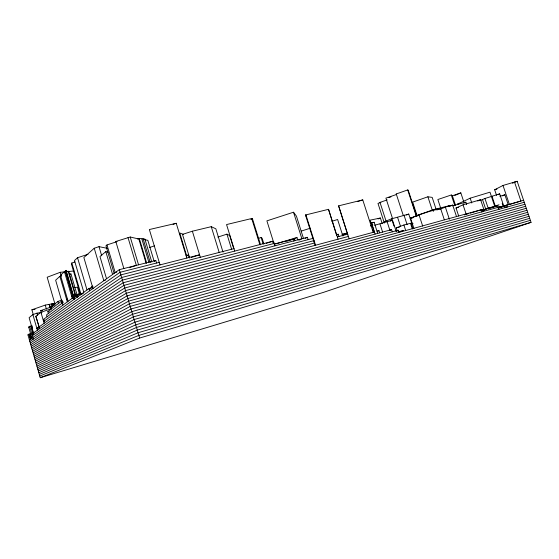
<?xml version="1.0" encoding="UTF-8"?>
<svg xmlns="http://www.w3.org/2000/svg" width="559" height="559" viewBox="0 0 559 559"><rect width="100%" height="100%" fill="white"/><g stroke="black" fill="none" stroke-linecap="round" stroke-linejoin="round"><path stroke-width="0.84" d="M373.181 232.188L362.763 199.898L338.607 205.852L347.726 234.85M372.455 229.973L372.818 229.861L373.538 232.09M374.285 231.873L371.462 223.132L374.118 222.258L377.709 233.389M374.334 232.027L127.864 298.485L33.142 352.946M71.762 263.051L74.934 261.961M88.036 254.261L77.54 257.727L74.494 260.536L83.808 292.287M75.745 295.278L68.792 271.527L68.177 271.248L64.564 272.03L65.592 271.415L64.432 271.667L60.505 275.252L68.072 301.196M43.343 319.489L43.951 319.392L44.475 321.208L43.868 321.306L43.343 319.489L73.935 297.046L73.082 297.486L65.305 270.877L65.759 270.458L66.137 270.381L73.914 297.234L72.209 298.157M61.581 275.978L59.869 276.349L55.641 280.185L62.874 305.039M107.37 248.336L99.006 246.659L94.226 248.245L83.857 257.517L92.962 288.465M123.846 268.488L115.804 241.488L117.09 241.6L106.986 244.926L105.944 245.82L114.12 273.372M108.18 252.137L105.819 251.641L99.963 256.518L106.552 278.773M41.995 312.376L36.95 313.166L32.883 314.598L29.117 317.687L33.505 332.933M35.86 316.289L39.123 326.98L35.86 316.289L40.933 312.257L51.128 308.806M51.617 308.715L51.065 306.8L57.884 301.483L61.665 300.008M48.381 313.487L47.836 311.608L61.406 301.217C62.762 299.708 63.866 303.516 61.993 303.237L61.406 301.217M32.338 339.767L28.698 327.092L29.69 326.33L31.975 325.967L32.66 328.35M62.287 303.013L46.53 314.878L47.061 316.736M66.682 299.708L67.464 299.114M76.45 294.998L77.408 297.276L76.45 294.998L79.958 293.761M43.602 321.495L88.993 288.521L92.298 287.424M93.451 288.479L92.535 288.772L91.844 286.446L92.277 286.131M496.567 195.405L494.673 189.76L503.002 185.455L517.18 181.284L531.05 222.349L323.228 292.455L40.248 377.716L27.95 334.855L30.745 333.43M156.569 263.03L155.8 260.473L119.298 269.676L36.88 328.482L38.515 327.916M29.969 335.414L30.535 335.323L31.011 336.979L30.445 337.07L29.969 335.414L30.899 334.757M34.085 333.073L32.932 333.87L32.45 332.2L32.904 332.123M30.13 337.294L31.381 336.427M32.394 335.728L120.856 274.902L199.577 254.799L191.318 257.447M29.361 339.781L31.863 338.097M32.876 337.412L121.631 277.516L233.99 248.643M29.837 341.423L122.407 280.136L272.652 241.271L273.393 243.654M154.445 261.36L155.8 260.473M30.305 343.072L123.19 282.749L274.155 243.458M30.78 344.714L123.965 285.369L307.394 237.323L308.135 239.65M31.255 346.363L124.748 287.99L313.326 238.281L312.907 238.413M31.723 348.005L125.523 290.617L314.06 240.601L313.641 240.733M186.93 255.847L188.411 254.953L189.173 257.454M32.198 349.654L126.306 293.237L314.794 242.927L314.375 243.06M65.305 270.877L66.137 270.381M32.667 351.297L127.089 295.865L348.39 236.422M69.561 274.735L70.958 273.945L77.142 295.068M33.617 354.595L128.647 301.112L391.559 229.623L392.278 231.831M34.085 356.244L129.429 303.747L398.204 230.21L398.916 232.404M75.486 294.886L73.166 295.173L71.587 296.032L72.712 295.76M73.32 295.704L79.86 293.685M74.074 297.765L73.397 297.905L76.932 295.655M34.56 357.893L130.212 306.374L482.445 209.415L483.137 211.477L481.495 211.98M73.788 297.304L73.243 297.374L73.865 299.512L74.543 299.365M498.355 207.634L503.743 205.985L499.669 193.854L484.946 198.487L480.684 200.318M35.035 359.542L130.995 309.001L498.3 207.284M498.125 194.651L499.669 193.854M54.209 303.74L54.684 303.376L45.258 305.095L31.891 309.784L33.344 314.822M35.51 361.191L131.777 311.636L524.272 202.281M502.576 195.929L504.882 194.763L508.264 204.818M35.979 362.84L132.56 314.27L524.95 204.28M396.233 231.188L398.204 230.21M36.454 364.489L133.342 316.904L525.628 206.285M295.466 238.253L296.962 237.519L297.702 239.86M36.929 366.145L134.125 319.538L526.298 208.29M305.109 238.413L307.394 237.323M37.404 367.794L134.915 322.18L526.976 210.296M37.879 369.45L135.697 324.821L527.654 212.308M338.181 234.207L336.658 234.892L338.181 234.207L338.908 236.485M458.68 215.998L456.032 207.99L463.048 204.811L480.614 199.717L484.122 210.24M389.448 230.567L391.559 229.623M477.693 201.016L480.614 199.717M38.354 371.099L136.48 327.455L528.332 214.314M38.83 372.755L137.269 330.096L529.017 216.319M454.781 195.454L460.826 192.869L463.781 201.778M494.666 206.194L489.984 192.177L470.182 198.186L457.325 204.217L459.582 203.525M413.988 228.708L410.572 218.234L418.95 214.67L429.424 211.435L440.576 208.423L444.321 219.792M377.549 231.223L378.967 230.629L379.687 232.851M39.305 374.404L138.052 332.745L529.694 218.331M436.817 210.009L440.576 208.423M439.821 209.408L445.362 207.075L452.713 205.09L456.451 216.375M448.996 206.648L452.713 205.09M343.533 234.584L346.287 233.445L342.052 234.333M463.69 203.106L465.864 202.204L466.653 204.573M39.773 376.06L138.842 335.386L530.372 220.337M512.463 183.212L517.18 181.284M40.248 377.716L139.624 338.034L531.05 222.349M411.78 223.272L408.762 214.09L391.614 218.807L384.11 221.79L385.766 221.42M378.066 218.918L380.399 218.01L382.237 223.67M370.931 226.437L372.413 225.857M342.422 235.087L347.202 233.229M374.684 225.235L392.523 220.183L396.177 231.461M73.809 271.01L60.267 272.289L47.18 277.229L55.089 304.466M390.189 221.064L392.523 220.183M406.365 214.991L408.762 214.09M446.948 206.613L449.219 205.761L432.834 209.765L410.159 218.303L413.506 217.57M413.052 223.558L411.494 224.145L413.003 228.757M397.225 230.986L396.205 227.855L403.905 224.998L412.018 222.929M400.034 231.796L403.312 230.594L398.595 231.692M403.367 215.746L396.254 193.959L407.707 189.934L408.196 190.102L416.553 215.648M28.865 334.198L30.326 339.145M388.896 197.579L390.993 196.852M386.129 221.301L380.001 202.393L387.163 199.898M436.181 209.534L432.184 197.39L427.887 196.789L412.647 202.113L417.231 216.13M41.401 312.998L40.709 310.608L52.001 306.702M28.698 327.092L31.975 325.967M440.813 208.493L437.858 199.514L451.295 194.986L452.378 195.762L460.826 192.869M77.589 294.831L80.049 293.999M38.816 327.7L37.215 328.238L37.719 329.985M137.647 239.007L139.289 238.462L144.893 239.049L151.81 262.073M73.914 297.234L75.514 296.703M250.886 219.449L252.507 218.911L260.585 244.842M90.817 288.549L89.16 289.094L92.941 286.732M371.462 223.132L374.118 222.258M499.026 204.776L484.967 209.241L489.984 207.738M490.152 208.241L497.783 205.747L498.984 209.325M105.427 280.192L103.827 280.716L94.226 248.245M497.244 207.627L499.711 206.816M115.804 241.488L130.233 237.009L138.849 239.035L146.158 263.394M173.024 224.334L176.246 223.286L186.825 258.055M223.006 252.109L215.837 228.806L211.26 226.674L192.366 231.202L182.486 234.396L189.676 258.02M149.602 247.455L154.466 245.883M303.481 238.476L296.431 216.13L293.517 212.217L266.895 220.861L274.106 243.92M217.842 237.1L226.947 234.144L229.707 235.549L233.753 248.65M116.761 272.093L115.203 272.596L106.986 244.926M357.851 201.513L362.763 199.919M83.354 293.559L81.013 294.32L71.825 262.989M305.92 214.901L315.528 245.247L315.108 245.38L305.5 215.033L305.92 214.901L328.524 209.318L338.055 239.196M266.203 243.354L272.652 241.271M275.573 243.955L296.962 237.519M129.807 267.475L136.34 265.378L128.011 237.533M91.844 286.446L92.766 286.152M258.244 238.455L261.123 237.533L262.129 238.274L263.897 243.941M298.758 240.146L301.189 239.371M301.196 231.112L310.294 228.205M331.815 221.336L337.608 219.491L342.884 236.01M286.767 241.257L294.432 238.812L274.336 244.052M293.454 241.062L294.984 240.573L294.244 238.225M504.686 205.922L507.544 205.041M499.872 196.3L504.882 194.763M464.354 214.922L468.47 213.671M470.112 213.168L482.445 209.415M480.978 210.429L497.783 205.747M510.234 204.266L520.911 201.016L514.49 181.989M494.673 189.76L496.937 189.075M498.635 207.375L523.594 200.276M498.006 208.123L506.678 205.516L498.467 207.794M504.889 207.724L507.188 207.04L506.51 205.006M456.032 207.99L458.499 207.277M27.95 334.855L29.634 334.394M482.78 210.408L485.142 209.751M452.448 205.831L465.864 202.204M410.572 218.234L413.066 217.556M376.99 231.16L378.967 230.629M337.329 236.911L347.663 234.151M272.841 241.872L273.596 241.677L274.895 245.834M159.245 262.353L120.073 272.289L31.912 334.051L33.149 333.842M186.056 255.547L188.411 254.953M252.507 218.911L251.711 218.513L226.556 224.564L234.745 251.082M176.246 223.286L149.358 229.539L160.014 264.903M396.205 227.855L399.426 227.122M370.477 225.543L372.916 225.004M69.253 274.315L70.958 273.945M342.227 234.424L347.202 233.362M380.399 218.01L370.128 220.155L371.987 225.906M47.836 311.608L49.248 311.377M40.709 310.608L42.407 310.357M31.891 309.784L35.07 309.33M74.235 287.571L77.435 287.186L79.553 294.432M380.001 202.393L380.868 202.421L377.989 203.413L384.354 223.055M144.55 239.615L147.849 240.349L154.088 261.088M51.065 306.8L51.875 306.989L50.429 308.107L50.981 309.993M183.513 234.403L179.739 233.012L186.741 256.043M305.5 215.033L306.653 217.109M396.254 193.959L396.443 194.497L385.906 198.131L392.642 218.869M503.002 185.455L509.417 204.517M502.213 203.259L502.988 205.586M491.983 196.202L495.505 206.725M484.946 198.487L488.454 208.989M482.571 199.738L485.785 209.346M470.182 198.186L471.789 203.008M463.048 204.811L466.297 214.586M452.378 195.762L455.585 205.439M451.295 194.986L454.823 205.642M445.362 207.075L449.373 219.226M432.834 209.765L433.365 211.386M427.887 196.789L432.421 210.575M418.95 214.67L422.702 226.129M407.707 189.934L416.357 216.403M410.544 223.481L412.325 228.952M403.989 215.061L407.127 224.69M403.905 224.998L405.701 230.525M397.631 217.479L400.586 226.577M391.614 218.807L393.962 226.039M387.017 221.399L389.909 230.329M380.029 224.061L382.629 232.118M371.518 222.943L375.117 234.095M338.607 205.852L349.116 238.693M336.637 235.367L328.524 209.318M293.517 212.217L301.853 238.658M261.123 237.533L263.17 244.087M251.711 218.513L259.83 244.59M226.947 234.144L231.671 249.454M211.26 226.674L219.184 252.444M192.366 231.202L200.339 257.294M143.062 238.637L150.28 262.674M141.881 239.035L148.848 262.234M139.289 238.462L146.633 262.94M130.233 237.009L138.555 264.819M119.298 269.676L139.624 338.034M105.819 251.641L112.59 274.462M99.006 246.659L101.724 255.826M88.993 288.521L89.664 290.82M77.54 257.727L87.008 289.96M71.405 263.967L80.517 295.082M77.659 294.474L78.295 296.647L77.456 296.899L76.821 294.726M68.177 271.248L75.158 295.096M73.166 295.173L74.41 299.435M65.759 270.458L73.557 297.136M65.836 272.247L72.845 296.228M64.432 271.667L72.272 298.429M60.267 272.289L61.238 275.615M59.869 276.349L67.29 301.776M62.308 300.889L62.894 302.908M57.884 301.483L58.464 303.467M54.055 303.425L54.544 305.095M53.566 303.509L54.048 305.179M52.693 303.677L53.175 305.347M52.155 303.803L52.881 306.311M51.295 303.991L52.022 306.5M49.485 304.473L50.457 307.827M49.143 304.599L50.114 307.953M45.258 305.095L46.432 309.155M40.933 312.257L44.126 323.312M36.95 313.166L37.663 315.639M39.011 326.966L39.514 328.727M32.883 314.598L37.383 330.215M31.171 326.1L33.386 333.793M30.934 326.142L33.219 334.093M29.69 326.33L33.358 339.096M29.18 333.982L30.605 338.95"/></g></svg>
